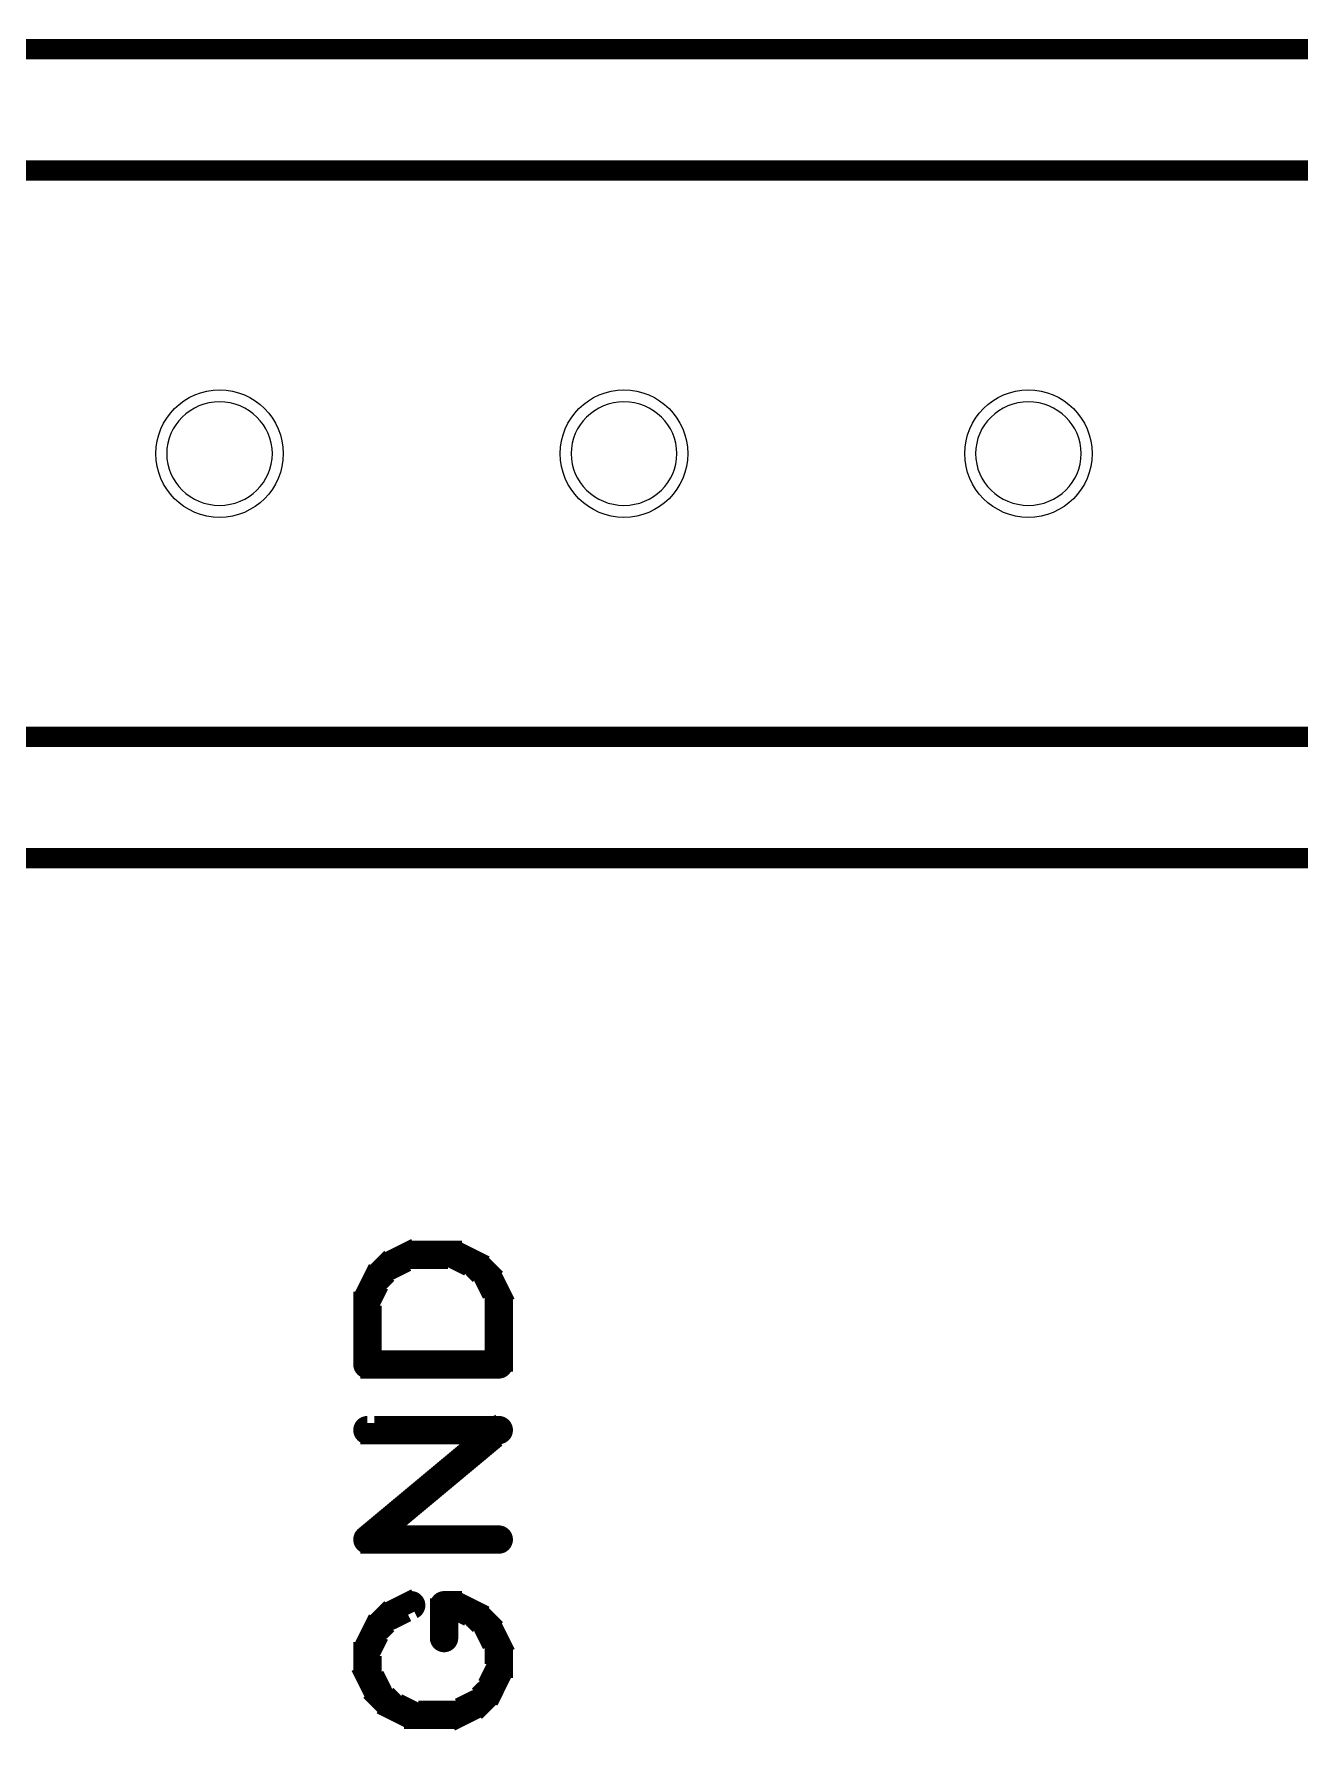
# Model space of a CAD drawing. Extents: x 1.5 to 98, y 12 to 104.4.
# Drawn here: x 64.88 to 72.83, y 63.07 to 73.76 of the extents above; entities that cross this region are included whole.
import ezdxf

# ---------------------------------------------------------------- set-up
doc = ezdxf.new("R2010")
doc.units = 0
doc.layers.get('0').update_dxf_attribs({"linetype": 'CONTINUOUS'})
for name, color, linetype in [('_DRILL', 251, 'CONTINUOUS'), ('BOTTOM_SOLDER_MASK', 6, 'CONTINUOUS'), ('DOCUMENTATION1', 3, 'CONTINUOUS'), ('TOP_SILKSCREEN', 1, 'CONTINUOUS'), ('TOP_SOLDER_MASK', 2, 'CONTINUOUS')]:
    doc.layers.add(name, color=color, linetype=linetype)

# ---------------------------------------------------------------- blocks, each defined once
blk = doc.blocks.new('STYLE1')
at = {"const_width": 0.6}
blk.add_lwpolyline([(-0.3, 0, 1), (0.3, 0, 1)], format="xyb", close=True, dxfattribs=at)
blk = doc.blocks.new('_HOLE')
blk.add_circle((0, 0), 0.5)

msp = doc.modelspace()

# ---------------------------------------------------------------- linework, layer by layer
at = {"layer": 'DOCUMENTATION1', "color": 94}
msp.add_lwpolyline([(33.655, 73.66, 0.127, 0.127, 0), (95.25, 73.66, 0, 0, 0), (95.25, 73.66, 0.0635, 0.0635, 0), (95.25, 73.6282, 0.0635, 0.0635, 1), (95.25, 73.6918, 0, 0, 0), (95.2818, 73.66, 0.0635, 0.0635, 1), (95.2182, 73.66, 0, 0, 0), (95.25, 73.66, 0, 0, 0), (95.25, 73.66, 0.127, 0.127, 0), (95.25, 68.58, 0, 0, 0), (95.25, 68.58, 0.0635, 0.0635, 0), (95.2182, 68.58, 0.0635, 0.0635, 1), (95.2818, 68.58, 0, 0, 0), (95.25, 68.5482, 0.0635, 0.0635, 1), (95.25, 68.6118, 0, 0, 0), (95.25, 68.58, 0, 0, 0), (95.25, 68.58, 0.127, 0.127, 0), (33.655, 68.58, 0, 0, 0)], format="xyseb", dxfattribs=at)
at = {"layer": 'TOP_SILKSCREEN', "color": 135}
for points in [[(34.036, 72.898, 0.127, 0.127, 0), (94.869, 72.898, 0, 0, 0), (94.869, 72.898, 0.0635, 0.0635, 0), (94.869, 72.8662, 0.0635, 0.0635, 1), (94.869, 72.9298, 0, 0, 0), (94.9008, 72.898, 0.0635, 0.0635, 1), (94.8372, 72.898, 0, 0, 0), (94.869, 72.898, 0, 0, 0), (94.869, 72.898, 0.127, 0.127, 0), (94.869, 69.342, 0, 0, 0), (94.869, 69.342, 0.0635, 0.0635, 0), (94.8372, 69.342, 0.0635, 0.0635, 1), (94.9008, 69.342, 0, 0, 0), (94.869, 69.3102, 0.0635, 0.0635, 1), (94.869, 69.3738, 0, 0, 0), (94.869, 69.342, 0, 0, 0), (94.869, 69.342, 0.127, 0.127, 0), (34.036, 69.342, 0, 0, 0)], [(67.0863, 66.0586, 0.0889, 0.0889, 1), (67.1261, 65.979, 0, 0, 0), (67.1062, 66.0188, 0, 0, 0), (67.1062, 66.0188, 0.1778, 0.1778, 0), (67.2437, 66.0875, 0.1778, 0.1778, 0), (67.2437, 66.0875, 0, 0, 0), (67.2437, 66.0875, 0.0889, 0.0889, 0), (67.2636, 66.0477, 0.0889, 0.0889, 1), (67.2238, 66.1273, 0, 0, 0)], [(67.2437, 66.132, 0.0889, 0.0889, 1), (67.2437, 66.043, 0, 0, 0), (67.2437, 66.0875, 0, 0, 0), (67.2437, 66.0875, 0.1778, 0.1778, 0), (67.5187, 66.0875, 0.1778, 0.1778, 0), (67.5187, 66.0875, 0, 0, 0), (67.5187, 66.0875, 0.0889, 0.0889, 0), (67.5187, 66.043, 0.0889, 0.0889, 1), (67.5187, 66.132, 0, 0, 0)], [(67.5386, 66.1273, 0.0889, 0.0889, 1), (67.4988, 66.0477, 0, 0, 0), (67.5187, 66.0875, 0, 0, 0), (67.5187, 66.0875, 0.1778, 0.1778, 0), (67.6562, 66.0188, 0.1778, 0.1778, 0), (67.6562, 66.0188, 0, 0, 0), (67.6562, 66.0188, 0.0889, 0.0889, 0), (67.6363, 65.979, 0.0889, 0.0889, 1), (67.6761, 66.0586, 0, 0, 0)], [(66.9289, 65.8324, 0.0889, 0.0889, 1), (67.0085, 65.7926, 0, 0, 0), (66.9687, 65.8125, 0, 0, 0), (66.9687, 65.8125, 0.1778, 0.1778, 0), (67.0375, 65.95, 0.1778, 0.1778, 0), (67.0375, 65.95, 0, 0, 0), (67.0375, 65.95, 0.0889, 0.0889, 0), (67.0773, 65.9301, 0.0889, 0.0889, 1), (66.9977, 65.9699, 0, 0, 0)], [(67.006, 65.9815, 0.0889, 0.0889, 1), (67.069, 65.9185, 0, 0, 0), (67.0375, 65.95, 0, 0, 0), (67.0375, 65.95, 0.1778, 0.1778, 0), (67.1062, 66.0188, 0.1778, 0.1778, 0), (67.1062, 66.0188, 0, 0, 0), (67.1062, 66.0188, 0.0889, 0.0889, 0), (67.1377, 65.9873, 0.0889, 0.0889, 1), (67.0747, 66.0503, 0, 0, 0)], [(67.6877, 66.0503, 0.0889, 0.0889, 1), (67.6247, 65.9873, 0, 0, 0), (67.6562, 66.0188, 0, 0, 0), (67.6562, 66.0188, 0.1778, 0.1778, 0), (67.725, 65.95, 0.1778, 0.1778, 0), (67.725, 65.95, 0, 0, 0), (67.725, 65.95, 0.0889, 0.0889, 0), (67.6935, 65.9185, 0.0889, 0.0889, 1), (67.7565, 65.9815, 0, 0, 0)], [(67.7648, 65.9699, 0.0889, 0.0889, 1), (67.6852, 65.9301, 0, 0, 0), (67.725, 65.95, 0, 0, 0), (67.725, 65.95, 0.1778, 0.1778, 0), (67.7937, 65.8125, 0.1778, 0.1778, 0), (67.7937, 65.8125, 0, 0, 0), (67.7937, 65.8125, 0.0889, 0.0889, 0), (67.7539, 65.7926, 0.0889, 0.0889, 1), (67.8335, 65.8324, 0, 0, 0)], [(66.9242, 65.4, 0.0889, 0.0889, 1), (67.0132, 65.4, 0, 0, 0), (66.9687, 65.4, 0, 0, 0), (66.9687, 65.4, 0.1778, 0.1778, 0), (66.9687, 65.8125, 0.1778, 0.1778, 0), (66.9687, 65.8125, 0, 0, 0), (66.9687, 65.8125, 0.0889, 0.0889, 0), (67.0132, 65.8125, 0.0889, 0.0889, 1), (66.9242, 65.8125, 0, 0, 0)], [(67.8382, 65.8125, 0.0889, 0.0889, 1), (67.7492, 65.8125, 0, 0, 0), (67.7937, 65.8125, 0, 0, 0), (67.7937, 65.8125, 0.1778, 0.1778, 0), (67.7937, 65.4, 0.1778, 0.1778, 0), (67.7937, 65.4, 0, 0, 0), (67.7937, 65.4, 0.0889, 0.0889, 0), (67.7492, 65.4, 0.0889, 0.0889, 1), (67.8382, 65.4, 0, 0, 0)], [(67.7937, 65.3555, 0.0889, 0.0889, 1), (67.7937, 65.4445, 0, 0, 0), (67.7937, 65.4, 0, 0, 0), (67.7937, 65.4, 0.1778, 0.1778, 0), (66.9687, 65.4, 0.1778, 0.1778, 0), (66.9687, 65.4, 0, 0, 0), (66.9687, 65.4, 0.0889, 0.0889, 0), (66.9687, 65.4445, 0.0889, 0.0889, 1), (66.9687, 65.3555, 0, 0, 0)], [(66.9402, 64.3342, 0.0889, 0.0889, 1), (66.9972, 64.2658, 0, 0, 0), (66.9687, 64.3, 0, 0, 0), (66.9687, 64.3, 0.1778, 0.1778, 0), (67.7937, 64.9875, 0.1778, 0.1778, 0), (67.7937, 64.9875, 0, 0, 0), (67.7937, 64.9875, 0.0889, 0.0889, 0), (67.8222, 64.9533, 0.0889, 0.0889, 1), (67.7652, 65.0217, 0, 0, 0)], [(67.7937, 64.943, 0.0889, 0.0889, 1), (67.7937, 65.032, 0, 0, 0), (67.7937, 64.9875, 0, 0, 0), (67.7937, 64.9875, 0.1778, 0.1778, 0), (66.9687, 64.9875, 0.1778, 0.1778, 0), (66.9687, 64.9875, 0, 0, 0), (66.9687, 64.9875, 0.0889, 0.0889, 0), (66.9687, 65.032, 0.0889, 0.0889, 1), (66.9687, 64.943, 0, 0, 0)], [(67.7937, 64.2555, 0.0889, 0.0889, 1), (67.7937, 64.3445, 0, 0, 0), (67.7937, 64.3, 0, 0, 0), (67.7937, 64.3, 0.1778, 0.1778, 0), (66.9687, 64.3, 0.1778, 0.1778, 0), (66.9687, 64.3, 0, 0, 0), (66.9687, 64.3, 0.0889, 0.0889, 0), (66.9687, 64.3445, 0.0889, 0.0889, 1), (66.9687, 64.2555, 0, 0, 0)], [(67.006, 63.7815, 0.0889, 0.0889, 1), (67.069, 63.7185, 0, 0, 0), (67.0375, 63.75, 0, 0, 0), (67.0375, 63.75, 0.1778, 0.1778, 0), (67.1062, 63.8188, 0.1778, 0.1778, 0), (67.1062, 63.8188, 0, 0, 0), (67.1062, 63.8188, 0.0889, 0.0889, 0), (67.1377, 63.7873, 0.0889, 0.0889, 1), (67.0747, 63.8503, 0, 0, 0)], [(67.0863, 63.8586, 0.0889, 0.0889, 1), (67.1261, 63.779, 0, 0, 0), (67.1062, 63.8188, 0, 0, 0), (67.1062, 63.8188, 0.1778, 0.1778, 0), (67.2437, 63.8875, 0.1778, 0.1778, 0), (67.2437, 63.8875, 0, 0, 0), (67.2437, 63.8875, 0.0889, 0.0889, 0), (67.2636, 63.8477, 0.0889, 0.0889, 1), (67.2238, 63.9273, 0, 0, 0)], [(67.4055, 63.6813, 0.0889, 0.0889, 1), (67.4945, 63.6813, 0, 0, 0), (67.45, 63.6813, 0, 0, 0), (67.45, 63.6813, 0.1778, 0.1778, 0), (67.45, 63.8875, 0.1778, 0.1778, 0), (67.45, 63.8875, 0, 0, 0), (67.45, 63.8875, 0.0889, 0.0889, 0), (67.4945, 63.8875, 0.0889, 0.0889, 1), (67.4055, 63.8875, 0, 0, 0)], [(67.45, 63.932, 0.0889, 0.0889, 1), (67.45, 63.843, 0, 0, 0), (67.45, 63.8875, 0, 0, 0), (67.45, 63.8875, 0.1778, 0.1778, 0), (67.5187, 63.8875, 0.1778, 0.1778, 0), (67.5187, 63.8875, 0, 0, 0), (67.5187, 63.8875, 0.0889, 0.0889, 0), (67.5187, 63.843, 0.0889, 0.0889, 1), (67.5187, 63.932, 0, 0, 0)], [(67.5386, 63.9273, 0.0889, 0.0889, 1), (67.4988, 63.8477, 0, 0, 0), (67.5187, 63.8875, 0, 0, 0), (67.5187, 63.8875, 0.1778, 0.1778, 0), (67.6562, 63.8188, 0.1778, 0.1778, 0), (67.6562, 63.8188, 0, 0, 0), (67.6562, 63.8188, 0.0889, 0.0889, 0), (67.6363, 63.779, 0.0889, 0.0889, 1), (67.6761, 63.8586, 0, 0, 0)], [(67.6877, 63.8503, 0.0889, 0.0889, 1), (67.6247, 63.7873, 0, 0, 0), (67.6562, 63.8188, 0, 0, 0), (67.6562, 63.8188, 0.1778, 0.1778, 0), (67.725, 63.75, 0.1778, 0.1778, 0), (67.725, 63.75, 0, 0, 0), (67.725, 63.75, 0.0889, 0.0889, 0), (67.6935, 63.7185, 0.0889, 0.0889, 1), (67.7565, 63.7815, 0, 0, 0)], [(66.9289, 63.6324, 0.0889, 0.0889, 1), (67.0085, 63.5926, 0, 0, 0), (66.9687, 63.6125, 0, 0, 0), (66.9687, 63.6125, 0.1778, 0.1778, 0), (67.0375, 63.75, 0.1778, 0.1778, 0), (67.0375, 63.75, 0, 0, 0), (67.0375, 63.75, 0.0889, 0.0889, 0), (67.0773, 63.7301, 0.0889, 0.0889, 1), (66.9977, 63.7699, 0, 0, 0)], [(67.7648, 63.7699, 0.0889, 0.0889, 1), (67.6852, 63.7301, 0, 0, 0), (67.725, 63.75, 0, 0, 0), (67.725, 63.75, 0.1778, 0.1778, 0), (67.7937, 63.6125, 0.1778, 0.1778, 0), (67.7937, 63.6125, 0, 0, 0), (67.7937, 63.6125, 0.0889, 0.0889, 0), (67.7539, 63.5926, 0.0889, 0.0889, 1), (67.8335, 63.6324, 0, 0, 0)], [(66.9242, 63.475, 0.0889, 0.0889, 1), (67.0132, 63.475, 0, 0, 0), (66.9687, 63.475, 0, 0, 0), (66.9687, 63.475, 0.1778, 0.1778, 0), (66.9687, 63.6125, 0.1778, 0.1778, 0), (66.9687, 63.6125, 0, 0, 0), (66.9687, 63.6125, 0.0889, 0.0889, 0), (67.0132, 63.6125, 0.0889, 0.0889, 1), (66.9242, 63.6125, 0, 0, 0)], [(67.8382, 63.6125, 0.0889, 0.0889, 1), (67.7492, 63.6125, 0, 0, 0), (67.7937, 63.6125, 0, 0, 0), (67.7937, 63.6125, 0.1778, 0.1778, 0), (67.7937, 63.475, 0.1778, 0.1778, 0), (67.7937, 63.475, 0, 0, 0), (67.7937, 63.475, 0.0889, 0.0889, 0), (67.7492, 63.475, 0.0889, 0.0889, 1), (67.8382, 63.475, 0, 0, 0)], [(66.9977, 63.3176, 0.0889, 0.0889, 1), (67.0773, 63.3574, 0, 0, 0), (67.0375, 63.3375, 0, 0, 0), (67.0375, 63.3375, 0.1778, 0.1778, 0), (66.9687, 63.475, 0.1778, 0.1778, 0), (66.9687, 63.475, 0, 0, 0), (66.9687, 63.475, 0.0889, 0.0889, 0), (67.0085, 63.4949, 0.0889, 0.0889, 1), (66.9289, 63.4551, 0, 0, 0)], [(67.8335, 63.4551, 0.0889, 0.0889, 1), (67.7539, 63.4949, 0, 0, 0), (67.7937, 63.475, 0, 0, 0), (67.7937, 63.475, 0.1778, 0.1778, 0), (67.725, 63.3375, 0.1778, 0.1778, 0), (67.725, 63.3375, 0, 0, 0), (67.725, 63.3375, 0.0889, 0.0889, 0), (67.6852, 63.3574, 0.0889, 0.0889, 1), (67.7648, 63.3176, 0, 0, 0)], [(67.0747, 63.2373, 0.0889, 0.0889, 1), (67.1377, 63.3003, 0, 0, 0), (67.1062, 63.2688, 0, 0, 0), (67.1062, 63.2688, 0.1778, 0.1778, 0), (67.0375, 63.3375, 0.1778, 0.1778, 0), (67.0375, 63.3375, 0, 0, 0), (67.0375, 63.3375, 0.0889, 0.0889, 0), (67.069, 63.369, 0.0889, 0.0889, 1), (67.006, 63.306, 0, 0, 0)], [(67.2238, 63.1602, 0.0889, 0.0889, 1), (67.2636, 63.2398, 0, 0, 0), (67.2437, 63.2, 0, 0, 0), (67.2437, 63.2, 0.1778, 0.1778, 0), (67.1062, 63.2688, 0.1778, 0.1778, 0), (67.1062, 63.2688, 0, 0, 0), (67.1062, 63.2688, 0.0889, 0.0889, 0), (67.1261, 63.3086, 0.0889, 0.0889, 1), (67.0863, 63.229, 0, 0, 0)], [(67.6761, 63.229, 0.0889, 0.0889, 1), (67.6363, 63.3086, 0, 0, 0), (67.6562, 63.2688, 0, 0, 0), (67.6562, 63.2688, 0.1778, 0.1778, 0), (67.5187, 63.2, 0.1778, 0.1778, 0), (67.5187, 63.2, 0, 0, 0), (67.5187, 63.2, 0.0889, 0.0889, 0), (67.4988, 63.2398, 0.0889, 0.0889, 1), (67.5386, 63.1602, 0, 0, 0)], [(67.7565, 63.306, 0.0889, 0.0889, 1), (67.6935, 63.369, 0, 0, 0), (67.725, 63.3375, 0, 0, 0), (67.725, 63.3375, 0.1778, 0.1778, 0), (67.6562, 63.2688, 0.1778, 0.1778, 0), (67.6562, 63.2688, 0, 0, 0), (67.6562, 63.2688, 0.0889, 0.0889, 0), (67.6247, 63.3003, 0.0889, 0.0889, 1), (67.6877, 63.2373, 0, 0, 0)], [(67.5187, 63.1555, 0.0889, 0.0889, 1), (67.5187, 63.2445, 0, 0, 0), (67.5187, 63.2, 0, 0, 0), (67.5187, 63.2, 0.1778, 0.1778, 0), (67.2437, 63.2, 0.1778, 0.1778, 0), (67.2437, 63.2, 0, 0, 0), (67.2437, 63.2, 0.0889, 0.0889, 0), (67.2437, 63.2445, 0.0889, 0.0889, 1), (67.2437, 63.1555, 0, 0, 0)]]:
    msp.add_lwpolyline(points, format="xyseb", dxfattribs=at)

# ---------------------------------------------------------------- block references
at = {"layer": '_DRILL', "xscale": 0.8, "yscale": 0.8}
for p in [(66.04, 71.12), (68.58, 71.12), (71.12, 71.12)]:
    msp.add_blockref('_HOLE', p, dxfattribs=at)
at = {"layer": 'BOTTOM_SOLDER_MASK', "color": 253, "xscale": 1.106, "yscale": 1.083}
for p in [(66.04, 71.12), (66.04, 71.12), (68.58, 71.12), (68.58, 71.12), (71.12, 71.12), (71.12, 71.12)]:
    msp.add_blockref('STYLE1', p, dxfattribs=at)
at = {"layer": 'TOP_SOLDER_MASK', "color": 253, "xscale": 1.106, "yscale": 1.083}
for p in [(66.04, 71.12), (66.04, 71.12), (68.58, 71.12), (68.58, 71.12), (71.12, 71.12), (71.12, 71.12)]:
    msp.add_blockref('STYLE1', p, dxfattribs=at)

doc.saveas('drawing.dxf')
